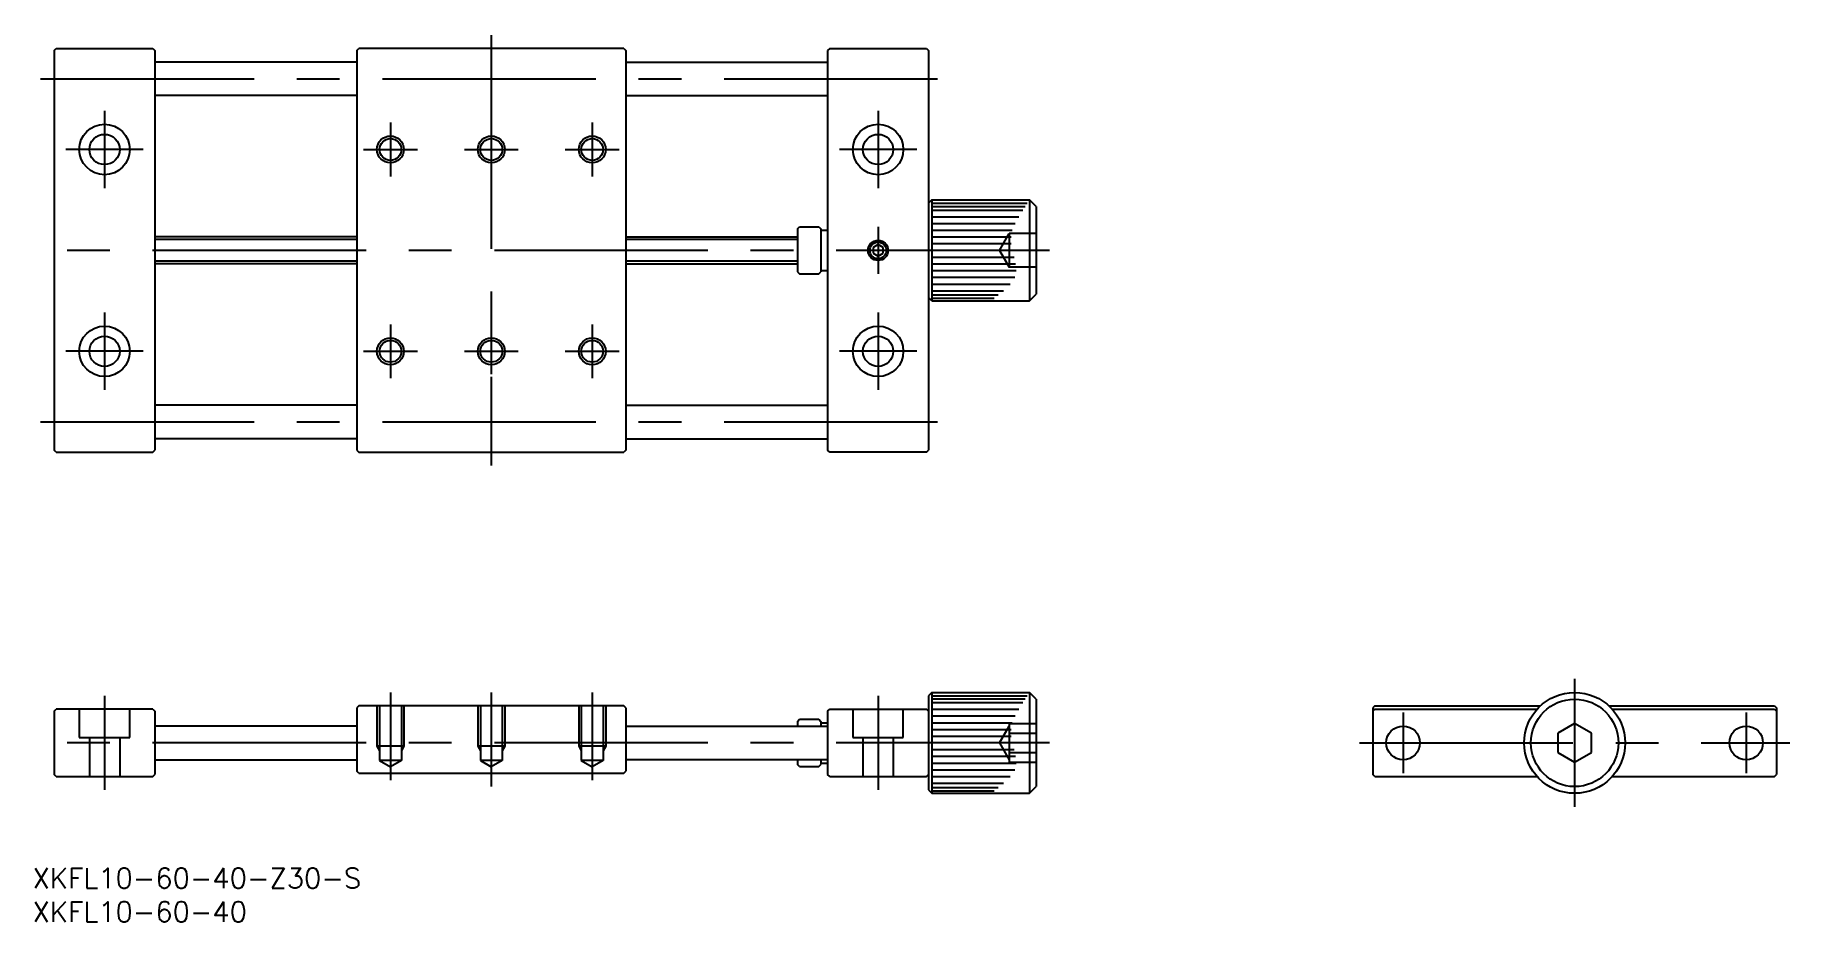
# Model space of a CAD drawing. Extents: x -229 to 32, y -27 to 105.
import ezdxf

# ---------------------------------------------------------------- set-up
doc = ezdxf.new("R2010")
doc.units = 0
doc.linetypes.add('CENTER', pattern=[50.8, 31.75, -6.35, 6.35, -6.35])
doc.linetypes.add('DASHED', pattern=[19.05, 12.7, -6.35])
doc.layers.get('0').update_dxf_attribs({"linetype": 'CONTINUOUS'})
doc.layers.add('CENTER', color=1, linetype='CONTINUOUS')
doc.styles.get("Standard").update_dxf_attribs({"font": 'txt.shx', "height": 3, "bigfont": 'bigfont.shx'})

# ---------------------------------------------------------------- blocks, each defined once
blk = doc.blocks.new('*U2')
at = {"color": 7, "linetype": 'CONTINUOUS'}
blk.add_text('XKFL10-60-40-Z30-S', height=3, dxfattribs=at).set_placement((-229.26, -21.61))
blk = doc.blocks.new('*U3')
at = {"color": 7, "linetype": 'CONTINUOUS'}
blk.add_text('XKFL10-60-40', height=3, dxfattribs=at).set_placement((-229.26, -26.61))

msp = doc.modelspace()

# ---------------------------------------------------------------- linework, layer by layer
at = {"color": 7, "linetype": 'CONTINUOUS'}
for p, q in [((-226.05, 102.91), (-225.75, 103.21)), ((-226.05, 102.91), (-226.05, 43.51)), ((-225.75, 103.21), (-211.35, 103.21)), ((-211.35, 103.21), (-211.05, 102.91)), ((-211.05, 102.91), (-211.05, 43.51)), ((-181.05, 102.91), (-180.75, 103.21)), ((-181.05, 102.91), (-181.05, 43.51)), ((-141.35, 103.21), (-180.75, 103.21)), ((-141.35, 103.21), (-141.05, 102.91)), ((-141.05, 102.91), (-141.05, 43.51)), ((-110.75, 103.21), (-111.05, 102.91)), ((-111.05, 102.91), (-111.05, 43.51)), ((-110.75, 103.21), (-96.35, 103.21)), ((-96.35, 103.21), (-96.05, 102.91)), ((-96.05, 102.91), (-96.05, 43.51)), ((-181.05, 101.21), (-211.05, 101.21)), ((-141.05, 101.21), (-111.05, 101.21)), ((-181.05, 96.21), (-211.05, 96.21)), ((-141.05, 96.21), (-111.05, 96.21)), ((-95.55, 80.71), (-96.05, 80.21)), ((-95.55, 80.71), (-81.05, 80.71)), ((-95.55, 80.71), (-95.55, 65.71)), ((-95.55, 80.21), (-81.39, 80.21)), ((-95.55, 79.75), (-81.69, 79.75)), ((-95.55, 79.21), (-82.04, 79.21)), ((-81.05, 80.71), (-81.05, 65.71)), ((-80.05, 79.71), (-81.05, 80.71)), ((-80.05, 79.71), (-80.05, 66.71)), ((-115.55, 76.41), (-115.25, 76.71)), ((-115.55, 76.41), (-115.55, 70.01)), ((-115.25, 76.71), (-112.35, 76.71)), ((-112.35, 76.71), (-112.05, 76.41)), ((-112.05, 76.41), (-112.05, 70.01)), ((-112.05, 76.21), (-111.05, 76.21)), ((-95.55, 78.21), (-82.65, 78.21)), ((-95.55, 77.21), (-83.19, 77.21)), ((-95.55, 76.21), (-83.61, 76.21)), ((-181.05, 75.21), (-211.05, 75.21)), ((-141.05, 75.21), (-115.55, 75.21)), ((-103.55, 74.08), (-104.3, 73.65)), ((-104.3, 73.65), (-104.3, 72.78)), ((-102.8, 73.65), (-103.55, 74.08)), ((-102.8, 72.78), (-102.8, 73.65)), ((-95.55, 75.21), (-83.79, 75.21)), ((-95.55, 74.21), (-83.75, 74.21)), ((-181.05, 71.21), (-211.05, 71.21)), ((-141.05, 71.21), (-115.55, 71.21)), ((-104.3, 72.78), (-103.55, 72.35)), ((-103.55, 72.35), (-102.8, 72.78)), ((-95.55, 72.21), (-83.33, 72.21)), ((-95.55, 71.21), (-83.11, 71.21)), ((-115.55, 70.01), (-115.25, 69.71)), ((-115.25, 69.71), (-112.35, 69.71)), ((-112.35, 69.71), (-112.05, 70.01)), ((-112.05, 70.21), (-111.05, 70.21)), ((-95.55, 70.21), (-83.02, 70.21)), ((-95.55, 69.21), (-83.23, 69.21)), ((-95.55, 68.21), (-83.91, 68.21)), ((-95.55, 65.71), (-96.05, 66.21)), ((-95.55, 67.21), (-84.93, 67.21)), ((-95.55, 66.58), (-85.7, 66.58)), ((-95.55, 66.11), (-86.32, 66.11)), ((-95.55, 65.71), (-81.05, 65.71)), ((-81.05, 65.71), (-80.05, 66.71)), ((-181.05, 50.21), (-211.05, 50.21)), ((-141.05, 50.21), (-111.05, 50.21)), ((-181.05, 45.21), (-211.05, 45.21)), ((-141.05, 45.21), (-111.05, 45.21)), ((-225.75, 43.21), (-226.05, 43.51)), ((-225.75, 43.21), (-211.35, 43.21)), ((-211.35, 43.21), (-211.05, 43.51)), ((-181.05, 43.51), (-180.75, 43.21)), ((-180.75, 43.21), (-141.35, 43.21)), ((-141.05, 43.51), (-141.35, 43.21)), ((-110.75, 43.21), (-111.05, 43.51)), ((-96.35, 43.21), (-110.75, 43.21)), ((-96.35, 43.21), (-96.05, 43.51)), ((-180.75, 5.5), (-181.05, 5.2)), ((-141.35, 5.5), (-180.75, 5.5)), ((-141.05, 5.2), (-141.35, 5.5)), ((-95.55, 7.5), (-96.05, 7)), ((-96.05, 7), (-96.05, -7)), ((-95.55, 7.5), (-81.05, 7.5)), ((-95.55, 7.5), (-95.55, -7.5)), ((-95.55, 7), (-81.39, 7)), ((-95.55, 6.54), (-81.69, 6.54)), ((-95.55, 6), (-82.04, 6)), ((-81.05, 7.5), (-81.05, -7.5)), ((-80.05, 6.5), (-81.05, 7.5)), ((-80.05, 6.5), (-80.05, -6.5)), ((-29.7, 5.5), (-30, 5.2)), ((-29.7, 5.5), (-5.1, 5.5)), ((5.1, 5.5), (29.7, 5.5)), ((29.7, 5.5), (30, 5.2)), ((-226.05, 4.7), (-225.75, 5)), ((-226.05, 4.7), (-226.05, -4.7)), ((-211.35, 5), (-225.75, 5)), ((-211.35, 5), (-211.05, 4.7)), ((-211.05, 4.7), (-211.05, -4.7)), ((-181.05, 5.2), (-181.05, -4.2)), ((-141.05, 5.2), (-141.05, -4.2)), ((-115.55, 3.2), (-115.25, 3.5)), ((-115.55, 3.2), (-115.55, 2.5)), ((-115.25, 3.5), (-112.35, 3.5)), ((-112.35, 3.5), (-112.05, 3.2)), ((-112.05, 3.2), (-112.05, 2.5)), ((-112.05, 3), (-111.05, 3)), ((-111.05, 4.7), (-110.75, 5)), ((-111.05, 4.7), (-111.05, -4.7)), ((-110.75, 5), (-96.35, 5)), ((-96.05, 4.7), (-96.35, 5)), ((-95.55, 5), (-82.65, 5)), ((-95.55, 4), (-83.19, 4)), ((-95.55, 3), (-83.61, 3)), ((-30, 5.2), (-30, -4.5)), ((-29.7, 5), (-30, 4.7)), ((-30, 4.7), (-30, -4.7)), ((-29.7, 5), (-5.59, 5)), ((0, 2.89), (-2.5, 1.44)), ((2.5, 1.44), (0, 2.89)), ((5.59, 5), (29.7, 5)), ((29.7, 5), (30, 4.7)), ((30, 5.2), (30, -4.5)), ((30, 4.7), (30, -4.7)), ((-181.05, 2.5), (-211.05, 2.5)), ((-141.05, 2.5), (-111.05, 2.5)), ((-95.55, 2), (-83.79, 2)), ((-95.55, 1), (-83.75, 1)), ((-2.5, 1.44), (-2.5, -1.44)), ((2.5, -1.44), (2.5, 1.44)), ((-211.05, -2.5), (-181.05, -2.5)), ((-111.05, -2.5), (-141.05, -2.5)), ((-115.55, -2.5), (-115.55, -3.2)), ((-112.05, -2.5), (-112.05, -3.2)), ((-95.55, -1), (-83.33, -1)), ((-95.55, -2), (-83.11, -2)), ((-2.5, -1.44), (0, -2.89)), ((0, -2.89), (2.5, -1.44)), ((-225.75, -5), (-226.05, -4.7)), ((-225.75, -5), (-211.35, -5)), ((-211.35, -5), (-211.05, -4.7)), ((-180.75, -4.5), (-181.05, -4.2)), ((-180.75, -4.5), (-141.35, -4.5)), ((-141.35, -4.5), (-141.05, -4.2)), ((-115.25, -3.5), (-115.55, -3.2)), ((-115.25, -3.5), (-112.35, -3.5)), ((-112.35, -3.5), (-112.05, -3.2)), ((-112.05, -3), (-111.05, -3)), ((-110.75, -5), (-111.05, -4.7)), ((-110.75, -5), (-96.35, -5)), ((-96.35, -5), (-96.05, -4.7)), ((-95.55, -3), (-83.02, -3)), ((-95.55, -4), (-83.23, -4)), ((-95.55, -5), (-83.91, -5)), ((-29.7, -5), (-30, -4.7)), ((-29.7, -5), (-5.59, -5)), ((5.59, -5), (29.7, -5)), ((29.7, -5), (30, -4.7)), ((-96.05, -7), (-95.55, -7.5)), ((-95.55, -6), (-84.93, -6)), ((-95.55, -6.64), (-85.7, -6.64)), ((-95.55, -7.11), (-86.32, -7.11)), ((-95.55, -7.5), (-81.05, -7.5)), ((-81.05, -7.5), (-80.05, -6.5))]:
    msp.add_line(p, q, dxfattribs=at)
at = {"color": 3, "linetype": 'DASHED'}
for p, q in [((-85.49, 73.21), (-84.05, 75.71)), ((-80.05, 75.71), (-84.05, 75.71)), ((-84.05, 75.71), (-84.05, 70.71)), ((-85.49, 73.21), (-84.05, 70.71)), ((-80.05, 73.21), (-84.05, 73.21)), ((-80.05, 70.71), (-84.05, 70.71)), ((-178.05, 5.5), (-178.05, -0.5)), ((-177.67, 5.5), (-177.67, -2.6)), ((-174.42, 5.5), (-174.42, -2.6)), ((-174.05, 5.5), (-174.05, -0.5)), ((-163.05, 5.5), (-163.05, -0.5)), ((-162.67, 5.5), (-162.67, -2.6)), ((-159.42, 5.5), (-159.42, -2.6)), ((-159.05, 5.5), (-159.05, -0.5)), ((-148.05, 5.5), (-148.05, -0.5)), ((-147.67, 5.5), (-147.67, -2.6)), ((-144.42, 5.5), (-144.42, -2.6)), ((-144.05, 5.5), (-144.05, -0.5)), ((-222.3, 5), (-222.3, 0.8)), ((-214.8, 0.8), (-214.8, 5)), ((-107.3, 5), (-107.3, 0.8)), ((-99.8, 0.8), (-99.8, 5)), ((-84.05, 2.89), (-80.05, 2.89)), ((-84.05, 2.89), (-84.05, -2.89)), ((-222.3, 0.8), (-214.8, 0.8)), ((-220.8, 0.8), (-220.8, -5)), ((-216.3, 0.8), (-216.3, -5)), ((-107.3, 0.8), (-99.8, 0.8)), ((-105.8, 0.8), (-105.8, -5)), ((-101.3, 0.8), (-101.3, -5)), ((-85.49, 0), (-84.05, 2.5)), ((-85.49, 0), (-84.05, -2.5)), ((-84.05, 1.44), (-80.05, 1.44)), ((-174.05, -0.5), (-178.05, -0.5)), ((-178.05, -0.5), (-177.67, -1.16)), ((-174.42, -2.6), (-177.67, -2.6)), ((-177.67, -2.6), (-176.05, -3.54)), ((-174.42, -2.6), (-176.05, -3.54)), ((-174.05, -0.5), (-174.42, -1.16)), ((-159.05, -0.5), (-163.05, -0.5)), ((-163.05, -0.5), (-162.67, -1.16)), ((-162.67, -2.6), (-161.05, -3.54)), ((-159.42, -2.6), (-162.67, -2.6)), ((-159.42, -2.6), (-161.05, -3.54)), ((-159.05, -0.5), (-159.42, -1.16)), ((-148.05, -0.5), (-147.67, -1.16)), ((-144.05, -0.5), (-148.05, -0.5)), ((-147.67, -2.6), (-146.05, -3.54)), ((-144.42, -2.6), (-147.67, -2.6)), ((-144.42, -2.6), (-146.05, -3.54)), ((-144.05, -0.5), (-144.42, -1.16)), ((-84.05, -1.44), (-80.05, -1.44)), ((-84.05, -2.89), (-80.05, -2.89))]:
    msp.add_line(p, q, dxfattribs=at)
at = {"color": 3, "linetype": 'CONTINUOUS'}
for p, q in [((-181.05, 74.83), (-211.05, 74.83)), ((-115.55, 74.83), (-141.05, 74.83)), ((-181.05, 71.59), (-211.05, 71.59)), ((-115.55, 71.59), (-141.05, 71.59))]:
    msp.add_line(p, q, dxfattribs=at)
at = {"color": 7, "linetype": 'CONTINUOUS'}
for centre, radius in [((-218.55, 88.21), 3.75), ((-103.55, 88.21), 3.75), ((-218.55, 88.21), 2.25), ((-176.05, 88.21), 1.62), ((-161.05, 88.21), 1.62), ((-146.05, 88.21), 1.62), ((-103.55, 88.21), 2.25), ((-103.55, 73.21), 1.23), ((-218.55, 58.21), 3.75), ((-218.55, 58.21), 2.25), ((-103.55, 58.21), 3.75), ((-103.55, 58.21), 2.25), ((-176.05, 58.21), 1.62), ((-161.05, 58.21), 1.62), ((-146.05, 58.21), 1.62), ((0, 0), 7.5), ((0, 0), 6.5), ((-25.5, 0), 2.5), ((-25.5, 0), 2.5), ((25.5, 0), 2.5)]:
    msp.add_circle(centre, radius, dxfattribs=at)
at = {"color": 3, "linetype": 'CONTINUOUS'}
for centre, radius in [((-176.05, 88.21), 2), ((-161.05, 88.21), 2), ((-146.05, 88.21), 2), ((-103.55, 73.21), 1.5), ((-176.05, 58.21), 2), ((-161.05, 58.21), 2), ((-146.05, 58.21), 2)]:
    msp.add_circle(centre, radius, dxfattribs=at)
at = {"layer": 'CENTER', "color": 1, "linetype": 'CENTER'}
for p, q in [((-161.05, 105.21), (-161.05, 41.21)), ((-228.05, 98.71), (-94.05, 98.71)), ((-218.55, 93.96), (-218.55, 82.46)), ((-103.55, 93.96), (-103.55, 82.46)), ((-176.05, 92.21), (-176.05, 84.21)), ((-161.05, 91.62), (-161.05, 84.81)), ((-146.05, 92.21), (-146.05, 84.21)), ((-212.8, 88.21), (-224.3, 88.21)), ((-180.05, 88.21), (-172.05, 88.21)), ((-165.05, 88.21), (-157.05, 88.21)), ((-150.05, 88.21), (-142.05, 88.21)), ((-97.8, 88.21), (-109.3, 88.21)), ((-103.55, 76.71), (-103.55, 69.71)), ((-78.05, 73.21), (-228.05, 73.21)), ((-218.55, 63.96), (-218.55, 52.46)), ((-103.55, 63.96), (-103.55, 52.46)), ((-176.05, 62.21), (-176.05, 54.21)), ((-161.05, 61.62), (-161.05, 54.81)), ((-146.05, 62.21), (-146.05, 54.21)), ((-212.8, 58.21), (-224.3, 58.21)), ((-180.05, 58.21), (-172.05, 58.21)), ((-165.05, 58.21), (-157.05, 58.21)), ((-150.05, 58.21), (-142.05, 58.21)), ((-97.8, 58.21), (-109.3, 58.21)), ((-228.05, 47.71), (-94.05, 47.71)), ((0, 9.5), (0, -9.5)), ((-218.55, 7), (-218.55, -7)), ((-176.05, 7.5), (-176.05, -5.54)), ((-161.05, 7.5), (-161.05, -6.5)), ((-146.05, 7.5), (-146.05, -5.54)), ((-103.55, 7), (-103.55, -7)), ((-25.5, 4.5), (-25.5, -4.5)), ((25.5, 4.5), (25.5, -4.5)), ((-78.05, 0), (-228.05, 0)), ((-32, 0), (32, 0))]:
    msp.add_line(p, q, dxfattribs=at)

# ---------------------------------------------------------------- block references
at = {"color": 7, "linetype": 'CONTINUOUS'}
for name in ['*U2', '*U3']:
    msp.add_blockref(name, (0, 0), dxfattribs=at)

doc.saveas('drawing.dxf')
